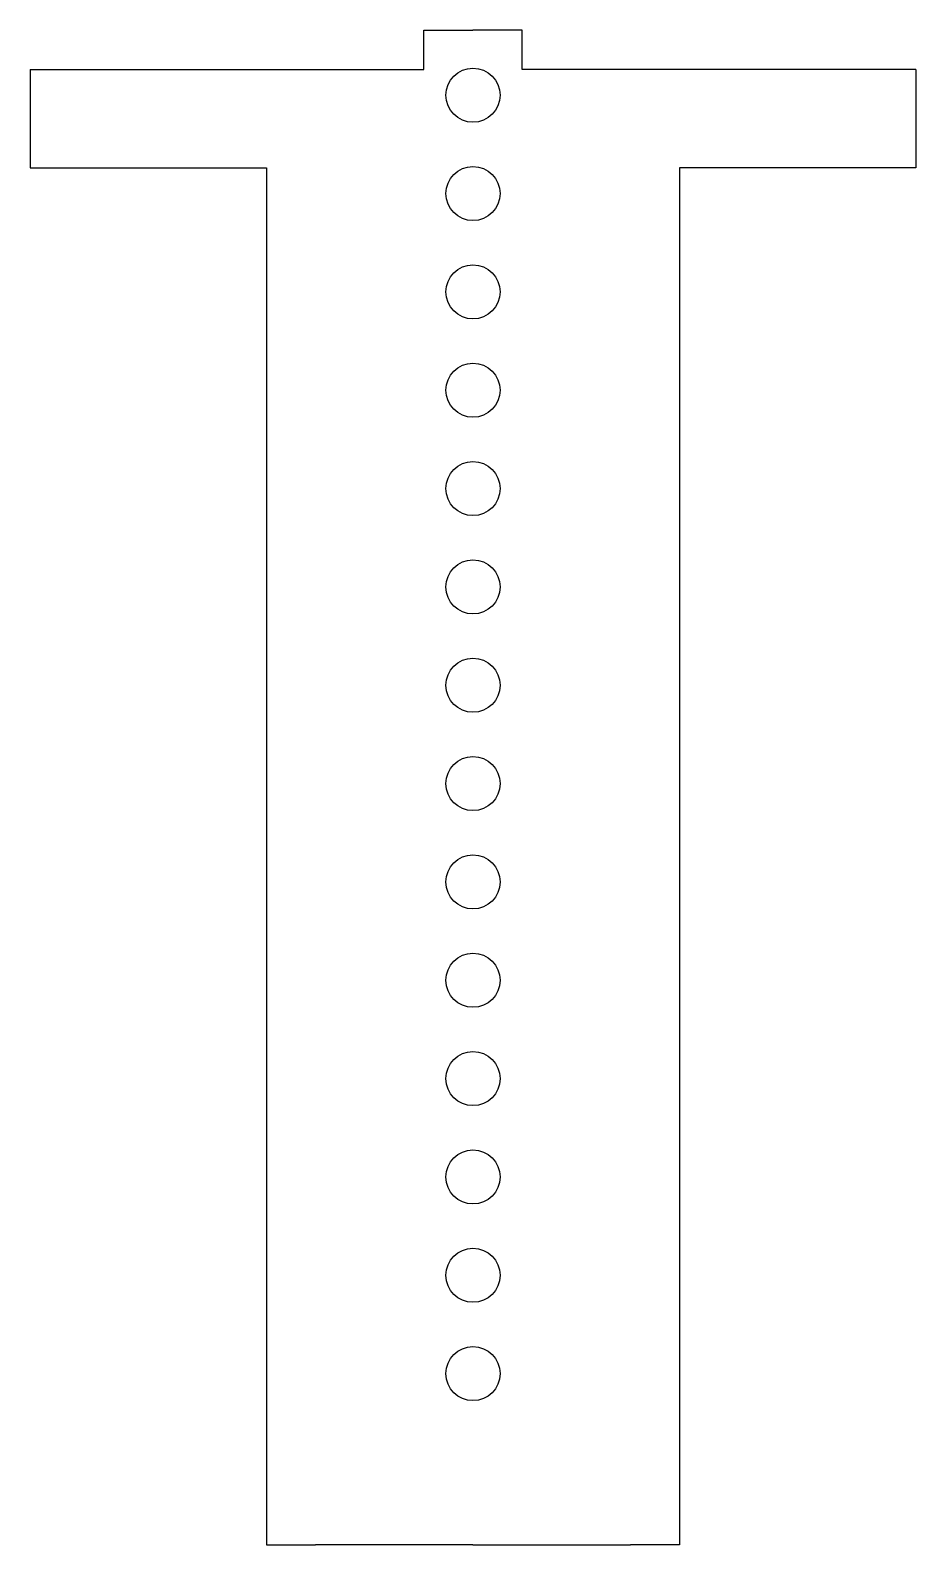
# Model space of a CAD drawing. Header units: inches. Extents: x 60 to 150, y -300 to -146.
import ezdxf

# ---------------------------------------------------------------- set-up
doc = ezdxf.new("R2010")
doc.units = ezdxf.units.IN
doc.header["$MEASUREMENT"] = 0
doc.layers.add('SLD-0', color=179, linetype='Continuous')

msp = doc.modelspace()

# ---------------------------------------------------------------- linework, layer by layer
at = {"layer": 'SLD-0'}
for p, q in [((100, -150), (100, -146)), ((100, -146), (105, -146)), ((110, -146), (105, -146)), ((110, -150), (110, -146)), ((60, -150), (60, -160)), ((60, -150), (100, -150)), ((150, -150), (110, -150)), ((150, -150), (150, -160)), ((60, -160), (84, -160)), ((84, -160), (84, -300)), ((150, -160), (126, -160)), ((126, -160), (126, -300)), ((84, -300), (89, -300)), ((105, -300), (89, -300)), ((105, -300), (121, -300)), ((126, -300), (121, -300))]:
    msp.add_line(p, q, dxfattribs=at)
for centre in [(105, -152.6), (105, -162.6), (105, -172.6), (105, -182.6), (105, -192.6), (105, -202.6), (105, -212.6), (105, -222.6), (105, -232.6), (105, -242.6), (105, -252.6), (105, -262.6), (105, -272.6), (105, -282.6)]:
    msp.add_circle(centre, 2.75, dxfattribs=at)

doc.saveas('drawing.dxf')
